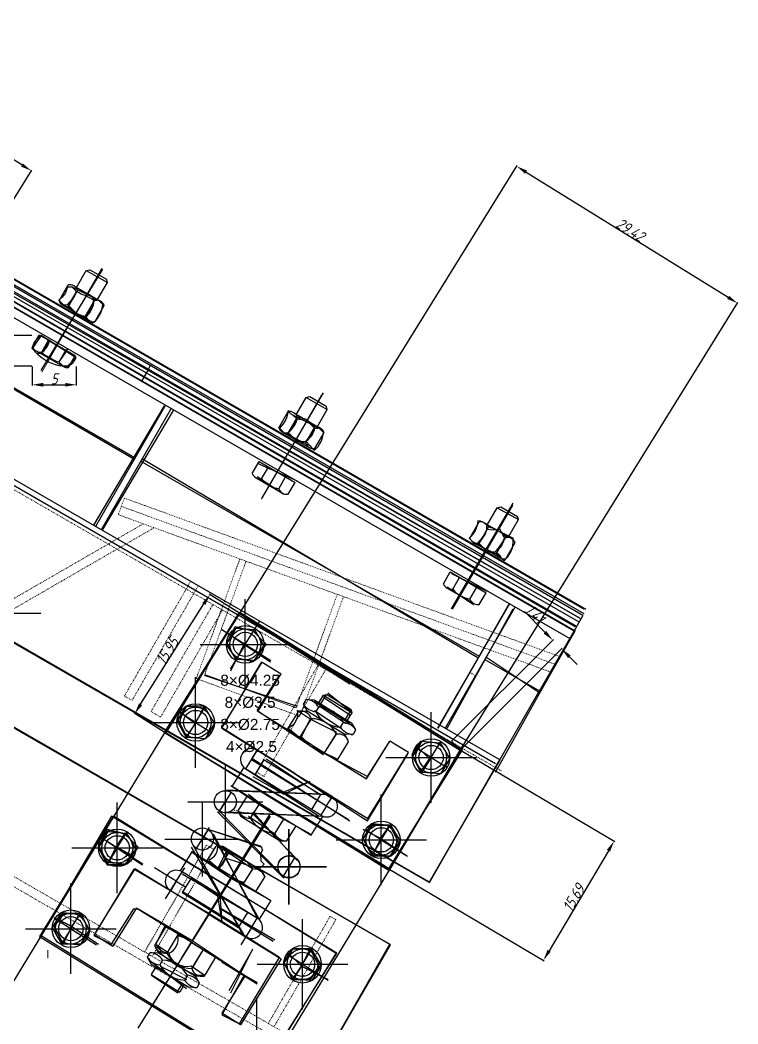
# Model space of a CAD drawing. Header units: millimetres. Extents: x 2787 to 6144, y -18 to 478.
# Drawn here: x 3247.6 to 3328.9, y 176.5 to 290.2 of the extents above; entities that cross this region are included whole.
import ezdxf

# ---------------------------------------------------------------- set-up
doc = ezdxf.new("R2010")
doc.units = ezdxf.units.MM
for name, pattern in [('ACAD_ISO02W100', [15, 12, -3]), ('CENTER', [50.8, 31.75, -6.35, 6.35, -6.35]), ('CENTER2', [28.575, 19.05, -3.175, 3.175, -3.175]), ('HIDDEN', [0.2, 0.1, -0.1])]:
    doc.linetypes.add(name, pattern=pattern)
for name, color, linetype, lineweight in [('01', 7, 'Continuous', 18), ('中心线', 1, 'CENTER', 13), ('图层1', 1, 'CENTER2', 25), ('图层2', 160, 'Continuous', 25), ('尺寸线', 22, 'Continuous', 13), ('虚线', 8, 'ACAD_ISO02W100', 13)]:
    doc.layers.add(name, color=color, linetype=linetype, lineweight=lineweight)
for name, color, linetype in [('ADIM', 3, 'Continuous'), ('ADIM_CENTER', 1, 'Continuous'), ('ADIM_CLEAN', 3, 'Continuous'), ('ADIM_CLEAN_L', 3, 'Continuous')]:
    doc.layers.add(name, color=color, linetype=linetype)
doc.styles.get("Standard").update_dxf_attribs({"font": 'gbeitc.shx', "bigfont": 'gbcbig.shx'})
doc.dimstyles.new('ADIM', dxfattribs={"dimscale": 0.5, "dimtxt": 2.5, "dimasz": 2.5, "dimexe": 0.18, "dimexo": 0.0625, "dimgap": 0.09, "dimtad": 1, "dimdec": 4, "dimzin": 0, "dimdsep": 46, "dimtxsty": 'Standard', "dimcen": 0.09, "dimadec": 0, "dimazin": 0, "dimtfac": 1, "dimtdec": 4, "dimtofl": 0, "dimtmove": 0, "dimatfit": 3, "dimfxl": 1, "dimtolj": 1, "dimtzin": 0, "dimarcsym": 0})

# ---------------------------------------------------------------- blocks, each defined once
blk = doc.blocks.new('*D11')
at = {"layer": 'ADIM', "color": 0, "lineweight": -2, "transparency": 16777216}
for p, q in [((3297.53, 207.48), (3315, 197.13)), ((3314.28, 196.1), (3307.56, 184.75)), ((3289.53, 193.98), (3307, 183.63))]:
    blk.add_line(p, q, dxfattribs=at)
at = {"layer": 'ADIM', "color": 0, "transparency": 16777216}
for points in [[(3314.1, 196.21), (3314.46, 195.99), (3314.92, 197.18)], [(3307.38, 184.86), (3307.74, 184.65), (3306.92, 183.68)]]:
    blk.add_solid(points, dxfattribs=at)
at = {"layer": 'Defpoints', "color": 0, "transparency": 16777216}
for p in [(3297.5, 207.5), (3289.5, 194), (3306.92, 183.68)]:
    blk.add_point(p, dxfattribs=at)
at = {"layer": 'ADIM', "color": 0, "transparency": 16777216, "insert": (3310.34, 190.77), "char_height": 1.25, "attachment_point": 5, "rotation": 59.3493}
blk.add_mtext('\\A1;15.69', dxfattribs=at)
blk = doc.blocks.new('*D12')
at = {"layer": 'ADIM', "color": 0, "lineweight": -2, "transparency": 16777216}
for p, q in [((3263.98, 209.47), (3232.55, 157.76)), ((3289.48, 193.97), (3258.05, 142.26)), ((3257.03, 142.99), (3233.67, 157.19))]:
    blk.add_line(p, q, dxfattribs=at)
at = {"layer": 'ADIM', "color": 0, "transparency": 16777216}
for points in [[(3233.77, 157.37), (3233.56, 157.01), (3232.6, 157.84)], [(3257.14, 143.17), (3256.92, 142.81), (3258.1, 142.34)]]:
    blk.add_solid(points, dxfattribs=at)
at = {"layer": 'Defpoints', "color": 0, "transparency": 16777216}
for p in [(3264, 209.5), (3289.5, 194), (3232.6, 157.84)]:
    blk.add_point(p, dxfattribs=at)
at = {"layer": 'ADIM', "color": 0, "transparency": 16777216, "insert": (3245.7, 150.66), "char_height": 1.25, "attachment_point": 5, "rotation": 328.707}
blk.add_mtext('\\A1;29.84', dxfattribs=at)
blk = doc.blocks.new('*D13')
at = {"layer": 'ADIM', "color": 0, "lineweight": -2, "transparency": 16777216}
for p, q in [((3272.47, 223.02), (3269.04, 225.18)), ((3261.28, 212.69), (3268.45, 224.07)), ((3263.97, 209.52), (3260.54, 211.68))]:
    blk.add_line(p, q, dxfattribs=at)
at = {"layer": 'ADIM', "color": 0, "transparency": 16777216}
for points in [[(3268.27, 224.18), (3268.63, 223.96), (3269.12, 225.13)], [(3261.1, 212.8), (3261.46, 212.58), (3260.62, 211.63)]]:
    blk.add_solid(points, dxfattribs=at)
at = {"layer": 'Defpoints', "color": 0, "transparency": 16777216}
for p in [(3269.12, 225.13), (3272.5, 223), (3264, 209.5)]:
    blk.add_point(p, dxfattribs=at)
at = {"layer": 'ADIM', "color": 0, "transparency": 16777216, "insert": (3264.3, 218.74), "char_height": 1.25, "attachment_point": 5, "rotation": 57.8043}
blk.add_mtext('\\A1;15.95', dxfattribs=at)
blk = doc.blocks.new('*D14')
at = {"layer": 'ADIM', "color": 0, "lineweight": -2, "transparency": 16777216}
for p, q in [((3272.52, 223.03), (3303.95, 273.73)), ((3304.96, 272.99), (3327.84, 258.81)), ((3297.52, 207.53), (3328.95, 258.23))]:
    blk.add_line(p, q, dxfattribs=at)
at = {"layer": 'ADIM', "color": 0, "transparency": 16777216}
for points in [[(3305.07, 273.17), (3304.85, 272.81), (3303.9, 273.65)], [(3327.95, 258.98), (3327.73, 258.63), (3328.9, 258.15)]]:
    blk.add_solid(points, dxfattribs=at)
at = {"layer": 'Defpoints', "color": 0, "transparency": 16777216}
for p in [(3328.9, 258.15), (3272.5, 223), (3297.5, 207.5)]:
    blk.add_point(p, dxfattribs=at)
at = {"layer": 'ADIM', "color": 0, "transparency": 16777216, "insert": (3316.76, 266.47), "char_height": 1.25, "attachment_point": 5, "rotation": 328.2011}
blk.add_mtext('\\A1;29.42', dxfattribs=at)
blk = doc.blocks.new('*D15')
at = {"layer": 'ADIM', "color": 0, "lineweight": -2, "transparency": 16777216}
for p, q in [((3307.09, 220.86), (3304.76, 223.19)), ((3296.52, 208.52), (3308.04, 220.04)), ((3297.52, 207.52), (3309.04, 219.04)), ((3309.86, 218.09), (3310.74, 217.21))]:
    blk.add_line(p, q, dxfattribs=at)
at = {"layer": 'ADIM', "color": 0, "transparency": 16777216}
for points in [[(3307.24, 221), (3306.94, 220.71), (3307.97, 219.97)], [(3310, 218.24), (3309.71, 217.94), (3308.97, 218.97)]]:
    blk.add_solid(points, dxfattribs=at)
at = {"layer": 'Defpoints', "color": 0, "transparency": 16777216}
for p in [(3307.97, 219.97), (3296.5, 208.5), (3297.5, 207.5)]:
    blk.add_point(p, dxfattribs=at)
at = {"layer": 'ADIM', "color": 0, "transparency": 16777216, "insert": (3305.96, 222.94), "char_height": 1.25, "attachment_point": 5, "rotation": 315}
blk.add_mtext('\\A1;1.41', dxfattribs=at)
blk = doc.blocks.new('*D18')
at = {"layer": 'ADIM', "color": 0, "lineweight": -2, "transparency": 16777216}
for p, q in [((3249.97, 223), (3116.64, 223)), ((3116.73, 172.25), (3116.73, 221.75)), ((3249.97, 171), (3116.64, 171))]:
    blk.add_line(p, q, dxfattribs=at)
at = {"layer": 'ADIM', "color": 0, "transparency": 16777216}
for points in [[(3116.52, 221.75), (3116.94, 221.75), (3116.73, 223)], [(3116.52, 172.25), (3116.94, 172.25), (3116.73, 171)]]:
    blk.add_solid(points, dxfattribs=at)
at = {"layer": 'Defpoints', "color": 0, "transparency": 16777216}
for p in [(3116.73, 223), (3250, 223), (3250, 171)]:
    blk.add_point(p, dxfattribs=at)
at = {"layer": 'ADIM', "color": 0, "transparency": 16777216, "insert": (3116.06, 197), "char_height": 1.25, "attachment_point": 5, "rotation": 90}
blk.add_mtext('\\A1;52', dxfattribs=at)
blk = doc.blocks.new('*D116')
at = {"layer": 'ADIM', "color": 0, "lineweight": -2, "transparency": 16777216}
for p, q in [((3192.52, 238.03), (3223.95, 288.73)), ((3247.84, 273.81), (3224.96, 287.99)), ((3217.52, 222.53), (3248.95, 273.23))]:
    blk.add_line(p, q, dxfattribs=at)
at = {"layer": 'ADIM', "color": 0, "transparency": 16777216}
for points in [[(3225.07, 288.17), (3224.85, 287.81), (3223.9, 288.65)], [(3247.95, 273.98), (3247.73, 273.63), (3248.9, 273.15)]]:
    blk.add_solid(points, dxfattribs=at)
at = {"layer": 'Defpoints', "color": 0, "transparency": 16777216}
for p in [(3223.9, 288.65), (3192.5, 238), (3217.5, 222.5)]:
    blk.add_point(p, dxfattribs=at)
at = {"layer": 'ADIM', "color": 0, "transparency": 16777216, "insert": (3236.76, 281.47), "char_height": 1.25, "attachment_point": 5, "rotation": 328.2011}
blk.add_mtext('\\A1;29.42', dxfattribs=at)
blk = doc.blocks.new('*D295')
at = {"layer": 'ADIM', "color": 0, "lineweight": -2, "transparency": 16777216}
for p, q in [((3249, 250.97), (3249, 248.81)), ((3254, 250.97), (3254, 248.81)), ((3250.25, 248.9), (3252.75, 248.9))]:
    blk.add_line(p, q, dxfattribs=at)
at = {"layer": 'ADIM', "color": 0, "transparency": 16777216}
for points in [[(3250.25, 249.11), (3250.25, 248.69), (3249, 248.9)], [(3252.75, 249.11), (3252.75, 248.69), (3254, 248.9)]]:
    blk.add_solid(points, dxfattribs=at)
at = {"layer": 'Defpoints', "color": 0, "transparency": 16777216}
for p in [(3249, 251), (3254, 251), (3254, 248.9)]:
    blk.add_point(p, dxfattribs=at)
at = {"layer": 'ADIM', "color": 0, "transparency": 16777216, "insert": (3251.5, 249.57), "char_height": 1.25, "attachment_point": 5}
blk.add_mtext('\\A1;5', dxfattribs=at)
blk = doc.blocks.new('*D296')
at = {"layer": 'ADIM', "color": 0, "lineweight": -2, "transparency": 16777216}
for p, q in [((3248.97, 254.5), (3238.29, 254.5)), ((3238.38, 252.25), (3238.38, 253.25)), ((3248.97, 251), (3238.29, 251))]:
    blk.add_line(p, q, dxfattribs=at)
at = {"layer": 'ADIM', "color": 0, "transparency": 16777216}
for points in [[(3238.18, 253.25), (3238.59, 253.25), (3238.38, 254.5)], [(3238.18, 252.25), (3238.59, 252.25), (3238.38, 251)]]:
    blk.add_solid(points, dxfattribs=at)
at = {"layer": 'Defpoints', "color": 0, "transparency": 16777216}
for p in [(3238.38, 254.5), (3249, 254.5), (3249, 251)]:
    blk.add_point(p, dxfattribs=at)
at = {"layer": 'ADIM', "color": 0, "transparency": 16777216, "insert": (3237.71, 252.75), "char_height": 1.25, "attachment_point": 5, "rotation": 90}
blk.add_mtext('\\A1;3.5', dxfattribs=at)

msp = doc.modelspace()

# ---------------------------------------------------------------- linework, layer by layer
at = {"color": 7, "linetype": 'Continuous'}
for p, q in [((3311.37935, 222.77051), (2940.37771, 437.16871)), ((3311.73816, 223.42938), (2941.40234, 437.44281)), ((2938.07939, 435.90163), (3310.39692, 221.03064)), ((2937.57954, 435.03552), (3309.89707, 220.16453)), ((3301.98786, 206.39642), (2916.78722, 428.70611)), ((3293.99028, 192.53862), (2941.90922, 395.73441)), ((3311.15737, 222.3774), (3216.17537, 277.21528)), ((3310.66574, 221.50672), (3215.67544, 276.3494)), ((3214.76382, 267.12983), (3260.66779, 240.63784)), ((3254.02761, 259.92769), (3255.13037, 261.83773)), ((3255.13037, 261.83773), (3255.54027, 261.94111)), ((3255.13037, 261.83773), (3257.52574, 260.48664)), ((3255.54027, 261.94111), (3257.41583, 260.85825)), ((3257.52574, 260.48664), (3257.41583, 260.85825)), ((3252.03783, 258.39921), (3253.09392, 260.22843)), ((3253.10033, 257.78578), (3254.15642, 259.61499)), ((3253.72837, 260.10046), (3256.74084, 258.36121)), ((3256.40918, 258.55269), (3257.52574, 260.48664)), ((3255.05029, 256.65997), (3256.10639, 258.48918)), ((3252.46587, 257.91374), (3255.47834, 256.1745)), ((3256.11279, 256.04653), (3257.16889, 257.87574)), ((3249.02693, 253.22313), (3249.79873, 254.55993)), ((3249.79873, 254.55993), (3253.87369, 252.20725)), ((3250.08943, 252.6097), (3250.86123, 253.94649)), ((3249.45498, 252.73767), (3252.46744, 250.99842)), ((3252.03939, 251.48389), (3252.81119, 252.82068)), ((3253.10189, 250.87045), (3253.87369, 252.20725)), ((3262.17568, 250.65699), (3261.36331, 249.24992)), ((3278.92835, 245.55704), (3280.03111, 247.46707)), ((3280.03111, 247.46707), (3280.44101, 247.57045)), ((3280.03111, 247.46707), (3282.42648, 246.11598)), ((3280.44101, 247.57045), (3282.31657, 246.4876)), ((3264.10922, 246.59857), (3256.17172, 232.85041)), ((3264.7588, 246.22368), (3256.8213, 232.47553)), ((3276.93857, 244.02856), (3277.99466, 245.85777)), ((3278.62911, 245.7298), (3281.64158, 243.99056)), ((3281.30992, 244.18204), (3282.42648, 246.11598)), ((3282.42648, 246.11598), (3282.31657, 246.4876)), ((3278.00107, 243.41512), (3279.05716, 245.24434)), ((3277.36661, 243.54309), (3280.37908, 241.80384)), ((3279.95103, 242.28931), (3281.00713, 244.11852)), ((3281.01353, 241.67588), (3282.06963, 243.50509)), ((3261.31737, 240.26295), (3299.64254, 218.14483)), ((3273.92767, 238.85248), (3274.69947, 240.18927)), ((3274.69947, 240.18927), (3278.77443, 237.83659)), ((3274.99017, 238.23904), (3275.76197, 239.57584)), ((3274.35572, 238.36701), (3277.36818, 236.62777)), ((3276.94013, 237.11323), (3277.71193, 238.45003)), ((3278.00263, 236.4998), (3278.77443, 237.83659)), ((3300.58117, 233.06082), (3301.68392, 234.97085)), ((3301.68392, 234.97085), (3302.09383, 235.07423)), ((3301.68392, 234.97085), (3304.0793, 233.61976)), ((3302.09383, 235.07423), (3303.96939, 233.99138)), ((3298.59138, 231.53234), (3299.64748, 233.36155)), ((3300.28193, 233.23358), (3303.29439, 231.49434)), ((3302.96274, 231.68582), (3304.0793, 233.61976)), ((3304.0793, 233.61976), (3303.96939, 233.99138)), ((3299.65388, 230.9189), (3300.70998, 232.74812)), ((3289.57889, 185.43401), (3210.45581, 231.11574)), ((3299.01943, 231.04687), (3302.03189, 229.30762)), ((3301.60385, 229.79309), (3302.65994, 231.6223)), ((3302.66635, 229.17965), (3303.72244, 231.00887)), ((3295.58049, 226.35626), (3296.35228, 227.69305)), ((3296.35228, 227.69305), (3300.42725, 225.34037)), ((3296.64299, 225.74282), (3297.41478, 227.07962)), ((3296.00853, 225.87079), (3299.021, 224.13154)), ((3298.59295, 224.61701), (3299.36475, 225.95381)), ((3299.65545, 224.00358), (3300.42725, 225.34037)), ((3303.08036, 224.09857), (3294.92488, 209.97286)), ((3303.72994, 223.72368), (3295.7909, 209.97286)), ((3310.39692, 221.03064), (3306.41067, 214.12347)), ((3310.38804, 221.04283), (3310.39993, 221.03597)), ((3309.88819, 220.17672), (3309.90013, 220.16983)), ((3300.29212, 217.76994), (3306.46061, 214.21)), ((3301.26569, 205.14508), (3306.41067, 214.12347)), ((3306.45173, 214.2222), (3306.46367, 214.2153)), ((3301.98786, 206.39642), (3293.99028, 192.53862))]:
    msp.add_line(p, q, dxfattribs=at)
at = {"color": 0}
msp.add_line((3262.17568, 250.65699), (3262.45544, 251.21704), dxfattribs=at)
at = {"color": 2, "linetype": 'Continuous'}
msp.add_line((3311.37935, 222.77051), (3310.39692, 221.03064), dxfattribs=at)
at = {"color": 5, "ltscale": 2}
msp.add_line((3311.37935, 222.77051), (3311.37935, 222.77051), dxfattribs=at)
for p, q in [((3270.4675, 210.00944), (3275.06237, 217.4559)), ((3275.06237, 217.4559), (3277.18993, 216.14308)), ((3274.62656, 211.98619), (3277.18993, 216.14308)), ((3279.87767, 212.96296), (3279.71356, 212.69701)), ((3279.79696, 213.01275), (3279.79696, 213.01275)), ((3279.87767, 212.96296), (3280.04177, 213.2289)), ((3280.04177, 213.2289), (3280.94613, 213.18495)), ((3280.94613, 213.18495), (3285.20124, 210.55931)), ((3281.47475, 212.85876), (3281.99689, 213.71162)), ((3281.68751, 212.72748), (3281.47475, 212.85876)), ((3281.68751, 212.72748), (3282.3599, 213.80037)), ((3281.99689, 213.71162), (3282.3599, 213.80037)), ((3281.99689, 213.71162), (3285.23124, 211.71585)), ((3285.15102, 212.07763), (3282.3599, 213.80037)), ((3274.54901, 211.86329), (3274.62656, 211.98619)), ((3280.71893, 208.05611), (3274.54901, 211.86329)), ((3277.9001, 209.7959), (3279.22421, 211.91645)), ((3279.22421, 211.91645), (3280.15843, 211.90842)), ((3279.71356, 212.69701), (3280.15843, 211.90842)), ((3282.29432, 210.60918), (3280.15843, 211.90842)), ((3281.12326, 211.82715), (3281.45517, 212.35676)), ((3284.48634, 211.00044), (3285.15102, 212.07763)), ((3284.6991, 210.86916), (3285.23125, 211.71581)), ((3285.23125, 211.71581), (3285.15102, 212.07763)), ((3279.30642, 208.92813), (3280.63402, 211.04649)), ((3279.30642, 208.92813), (3280.63402, 211.04649)), ((3282.29432, 210.60918), (3284.4302, 209.30995)), ((3283.92839, 210.09623), (3284.2566, 210.62812)), ((3284.48634, 211.00044), (3284.6991, 210.86916)), ((3285.67803, 209.78485), (3285.20124, 210.55931)), ((3278.7497, 204.86477), (3270.4675, 210.00944)), ((3280.70408, 208.06569), (3277.88506, 209.80518)), ((3280.71893, 208.05611), (3277.9001, 209.7959)), ((3282.13154, 207.18425), (3283.45177, 209.32382)), ((3284.85077, 208.44418), (3284.4302, 209.30995)), ((3285.34983, 209.25296), (3284.4302, 209.30995)), ((3285.51393, 209.51891), (3285.34983, 209.25296)), ((3285.51393, 209.51891), (3285.67803, 209.78485)), ((3279.29119, 208.9371), (3279.29138, 208.93741)), ((3280.70389, 208.06539), (3279.29119, 208.9371)), ((3280.71912, 208.05641), (3279.30642, 208.92813)), ((3282.13154, 207.18425), (3283.46275, 209.30035)), ((3283.53795, 206.31662), (3284.85077, 208.44418)), ((3285.28352, 209.26004), (3285.28888, 209.25674)), ((3286.874, 204.25852), (3289.52221, 208.53338)), ((3291.64977, 207.22056), (3289.52221, 208.53338)), ((3280.70408, 208.06569), (3286.874, 204.25852)), ((3280.71893, 208.05611), (3280.71912, 208.05641)), ((3280.71893, 208.05611), (3283.53795, 206.31662)), ((3280.71893, 208.05611), (3282.13154, 207.18425)), ((3287.03967, 199.74944), (3291.64977, 207.22056)), ((3274.24644, 204.7079), (3275.29011, 206.41399)), ((3275.29011, 206.41399), (3281.67576, 202.48036)), ((3271.66101, 203.36881), (3272.97383, 205.49637)), ((3281.68442, 200.11627), (3273.17884, 205.37509)), ((3278.7422, 204.86944), (3287.03967, 199.74944)), ((3278.7497, 204.86477), (3278.74972, 204.8648)), ((3278.7497, 204.86477), (3283.00482, 202.23913)), ((3277.43921, 202.74099), (3274.24644, 204.7079)), ((3277.43921, 202.74099), (3280.29709, 203.90762)), ((3282.69343, 202.42539), (3271.0505, 202.88868)), ((3276.12889, 200.61189), (3271.66101, 203.36881)), ((3277.32076, 202.54903), (3277.31801, 202.54918)), ((3273.36306, 202.31856), (3272.31067, 200.61783)), ((3276.12889, 200.61189), (3273.36306, 202.31856)), ((3274.74348, 201.46677), (3273.69852, 199.7723)), ((3276.12639, 200.61344), (3274.74348, 201.46677)), ((3276.78047, 201.67344), (3276.76284, 201.64486)), ((3276.78047, 201.67344), (3276.78047, 201.67344)), ((3281.67576, 202.48036), (3280.64193, 200.76829)), ((3277.43003, 193.20455), (3270.13875, 200.64775)), ((3281.90854, 199.96786), (3270.78882, 200.40261)), ((3272.67381, 199.9531), (3272.31067, 200.61783)), ((3274.00957, 200.27669), (3279.04406, 195.08331)), ((3276.12639, 200.61344), (3280.58742, 197.84545)), ((3276.12639, 200.61344), (3277.50719, 199.75668)), ((3274.88647, 198.58777), (3272.67381, 199.9531)), ((3277.50719, 199.75668), (3276.47863, 198.07854)), ((3280.58742, 197.84545), (3281.90854, 199.96786)), ((3281.68443, 200.11629), (3281.68442, 200.11627)), ((3281.90854, 199.96786), (3281.92751, 199.99835)), ((3281.90854, 199.96786), (3282.04599, 199.96249)), ((3274.88155, 196.60903), (3268.84075, 198.54421)), ((3274.72696, 188.32938), (3269.3514, 198.07312)), ((3274.88171, 198.59071), (3277.09437, 197.22538)), ((3275.08833, 198.92557), (3275.09232, 198.92314)), ((3277.86162, 197.23597), (3278.9146, 198.93634)), ((3281.03562, 199.04778), (3281.01799, 199.0192)), ((3277.09437, 197.22538), (3277.86162, 197.23597)), ((3277.86003, 197.23694), (3277.86162, 197.23597)), ((3267.09139, 195.96328), (3265.77857, 193.83572)), ((3271.55927, 193.20636), (3267.09139, 195.96328)), ((3272.88245, 186.5257), (3267.24673, 196.72428)), ((3267.53351, 196.21841), (3267.52892, 196.22644)), ((3267.52969, 196.21222), (3267.53351, 196.21841)), ((3268.79344, 194.91302), (3269.84156, 196.61639)), ((3270.59855, 196.58993), (3269.84156, 196.61639)), ((3270.17385, 194.06122), (3271.21971, 195.75514)), ((3272.81121, 195.2246), (3270.59855, 196.58993)), ((3274.8846, 196.60287), (3274.88155, 196.60903)), ((3271.55927, 193.20636), (3268.79344, 194.91302)), ((3272.52593, 194.74203), (3270.90839, 195.25092)), ((3272.50996, 194.74706), (3272.59982, 194.89268)), ((3272.50996, 194.74706), (3274.7215, 194.0513)), ((3272.59982, 194.89268), (3272.60378, 194.8902)), ((3272.80645, 195.22754), (3275.01911, 193.8622)), ((3278.76343, 195.36546), (3278.19093, 195.54886)), ((3278.7662, 195.36995), (3278.74285, 195.3321)), ((3260.62078, 194.05184), (3256.02591, 186.60538)), ((3268.93346, 188.95655), (3260.62078, 194.05184)), ((3274.49379, 188.46314), (3265.97891, 193.70688)), ((3271.55676, 193.20789), (3270.17385, 194.06122)), ((3272.94179, 192.35799), (3273.9804, 194.02991)), ((3275.01911, 193.8622), (3275.35373, 193.17168)), ((3267.05404, 193.05189), (3265.99722, 191.35392)), ((3270.24394, 191.08033), (3267.05404, 193.05189)), ((3271.55676, 193.20789), (3276.03145, 190.46205)), ((3271.55676, 193.20789), (3272.94179, 192.35799)), ((3275.35373, 193.17168), (3274.3062, 191.46796)), ((3275.35215, 193.17267), (3275.35373, 193.17168)), ((3277.42726, 193.20006), (3277.80806, 193.08026)), ((3265.99722, 191.35392), (3272.37691, 187.41063)), ((3270.36239, 191.2723), (3270.24394, 191.08033)), ((3270.24394, 191.08033), (3270.36239, 191.2723)), ((3270.36239, 191.2723), (3270.36103, 191.27469)), ((3270.90269, 192.14789), (3270.92032, 192.17647)), ((3270.90269, 192.14789), (3270.90269, 192.14789)), ((3270.24394, 191.08033), (3270.48293, 188.00277)), ((3276.03145, 190.46205), (3274.72696, 188.32938)), ((3260.71924, 189.44796), (3258.15347, 185.29256)), ((3260.79431, 189.5724), (3260.71924, 189.44796)), ((3266.96422, 185.76522), (3260.79431, 189.5724)), ((3268.92592, 188.96117), (3277.2234, 183.84117)), ((3268.93346, 188.95655), (3268.93344, 188.95653)), ((3268.93346, 188.95655), (3273.18857, 186.33091)), ((3272.37691, 187.41063), (3273.44349, 189.10249)), ((3274.49379, 188.46313), (3274.49379, 188.46314)), ((3274.72696, 188.32938), (3274.70822, 188.29875)), ((3274.72696, 188.32938), (3274.7934, 188.20894)), ((3256.02591, 186.60538), (3258.15347, 185.29256)), ((3264.14503, 187.5044), (3262.84353, 185.3699)), ((3266.949, 185.7742), (3264.12998, 187.51368)), ((3266.96422, 185.76522), (3264.14503, 187.5044)), ((3265.55134, 186.63663), (3264.25336, 184.49998)), ((3265.55134, 186.63663), (3264.25336, 184.49998)), ((3265.53649, 186.64621), (3265.5363, 186.64591)), ((3266.94918, 185.7745), (3265.53649, 186.64621)), ((3266.96404, 185.76492), (3265.55134, 186.63663)), ((3266.949, 185.7742), (3273.11892, 181.96702)), ((3266.96422, 185.76522), (3266.96404, 185.76492)), ((3266.96422, 185.76522), (3269.78324, 184.02573)), ((3266.96422, 185.76522), (3268.37702, 184.89365)), ((3262.20123, 184.31651), (3262.03713, 184.05056)), ((3262.12053, 184.3663), (3262.12053, 184.3663)), ((3262.20123, 184.31651), (3262.36533, 184.58245)), ((3262.36533, 184.58245), (3263.26969, 184.5385)), ((3262.84353, 185.3699), (3263.26969, 184.5385)), ((3265.38884, 183.21215), (3263.26969, 184.5385)), ((3268.37702, 184.89365), (3267.05678, 182.75409)), ((3268.37702, 184.89365), (3267.08269, 182.7548)), ((3273.93347, 184.83586), (3271.28188, 180.24133)), ((3262.03713, 184.05056), (3262.482, 183.26197)), ((3262.482, 183.26197), (3266.73712, 180.63632)), ((3263.77503, 183.71259), (3263.45053, 183.17842)), ((3265.38884, 183.21215), (3267.50799, 181.88579)), ((3269.78324, 184.02573), (3268.47042, 181.89817)), ((3270.48921, 183.47218), (3274.47589, 181.17139)), ((3277.2234, 183.84117), (3272.6133, 176.37005)), ((3263.01062, 182.93578), (3262.48252, 182.0866)), ((3262.48252, 182.0866), (3265.71686, 180.09083)), ((3263.22338, 182.80449), (3263.01062, 182.93578)), ((3266.02221, 181.07746), (3265.35753, 180.00027)), ((3266.23497, 180.94618), (3265.7169, 180.09084)), ((3266.02221, 181.07746), (3266.23497, 180.94618)), ((3266.58016, 181.98167), (3266.25196, 181.44978)), ((3268.47042, 181.89817), (3267.50799, 181.88579)), ((3267.97136, 181.08939), (3267.50799, 181.88579)), ((3267.80726, 180.82345), (3267.97136, 181.08939)), ((3267.9353, 181.14548), (3267.94065, 181.14218)), ((3273.11892, 181.96702), (3270.48575, 177.68287)), ((3265.7169, 180.09084), (3265.35753, 180.00027)), ((3267.64315, 180.5575), (3266.73712, 180.63632)), ((3267.80726, 180.82345), (3267.64315, 180.5575)), ((3272.6133, 176.37005), (3270.48575, 177.68287))]:
    msp.add_line(p, q)
at = {"color": 7, "linetype": 'Continuous', "lineweight": -3}
msp.add_line((3250.77063, 118.21613), (3289.57889, 185.43401), dxfattribs=at)
for points in [[(3296.49085, 208.27249), (3297.67941, 207.53908), (3289.27736, 193.92271), (3264.0658, 209.47963), (3272.46785, 223.096), (3285.21935, 215.22762)], [(3274.8846, 196.60287), (3275.09508, 196.17774), (3274.86318, 195.7472), (3274.91146, 194.94975), (3275.27775, 194.57188), (3274.71823, 194.04825)]]:
    msp.add_lwpolyline(points)
for points in [[(3264.13277, 209.47776), (3289.34434, 193.92084), (3297.74639, 207.53721), (3272.53482, 223.09413)], [(3249.82123, 186.39487), (3275.0328, 170.83795), (3283.43485, 184.45432), (3258.22328, 200.01124)]]:
    msp.add_lwpolyline(points, close=True)
for centre, radius in [((3273.13785, 219.47907), 2.125), ((3273.13785, 219.47907), 1.375), ((3267.51682, 210.6336), 2.125), ((3267.51682, 210.6336), 1.375), ((3294.19375, 206.66548), 2.125), ((3294.19375, 206.66548), 1.375), ((3270.88491, 201.6497), 1.25), ((3288.55358, 197.33463), 2.125), ((3258.63366, 196.42929), 2.125), ((3268.27985, 197.42794), 1.25), ((3288.55358, 197.33463), 1.375), ((3258.63366, 196.42929), 1.375), ((3278.08644, 194.26832), 1.25), ((3278.10702, 194.30168), 1.25), ((3253.37725, 187.2591), 2.125), ((3253.37725, 187.2591), 1.375), ((3279.62528, 183.23168), 2.125), ((3279.62528, 183.23168), 1.375)]:
    msp.add_circle(centre, radius)
at = {"color": 7, "linetype": 'Continuous'}
for centre, radius, start, end in [((3253.24844, 259.35774), 0.88429, 57.1298859, 100.0632782), ((3253.32513, 259.31347), 0.88429, 19.9367218, 62.8701141), ((3253.59504, 256.33429), 3.32839, 60.4883334, 80.28977), ((3252.86912, 258.70074), 0.88429, 199.9367218, 242.8701141), ((3253.5459, 256.36265), 3.32839, 39.71023, 59.5116666), ((3256.2609, 257.6185), 0.88429, 57.1298859, 100.0632782), ((3256.3376, 257.57422), 0.88429, 19.9367218, 62.8701141), ((3252.94581, 258.65646), 0.88429, 237.1298859, 280.0632782), ((3255.66081, 259.9123), 3.32839, 219.71023, 239.5116666), ((3255.61167, 259.94067), 3.32839, 240.4883334, 260.28977), ((3255.88158, 256.96149), 0.88429, 199.9367218, 242.8701141), ((3255.95827, 256.91721), 0.88429, 237.1298859, 280.0632782), ((3249.85822, 253.52466), 0.88429, 199.9367218, 242.8701141), ((3249.93491, 253.48038), 0.88429, 237.1298859, 280.0632782), ((3252.64991, 254.73622), 3.32839, 219.71023, 239.5116666), ((3252.60078, 254.76459), 3.32839, 240.4883334, 260.28977), ((3252.87068, 251.78541), 0.88429, 199.9367218, 242.8701141), ((3252.94738, 251.74114), 0.88429, 237.1298859, 280.0632782), ((3278.14918, 244.98709), 0.88429, 57.1298859, 100.0632782), ((3278.22587, 244.94281), 0.88429, 19.9367218, 62.8701141), ((3278.49578, 241.96363), 3.32839, 60.4883334, 80.28977), ((3278.44664, 241.992), 3.32839, 39.71023, 59.5116666), ((3277.76986, 244.33008), 0.88429, 199.9367218, 242.8701141), ((3277.84655, 244.28581), 0.88429, 237.1298859, 280.0632782), ((3281.16164, 243.24784), 0.88429, 57.1298859, 100.0632782), ((3281.23833, 243.20356), 0.88429, 19.9367218, 62.8701141), ((3280.56155, 245.54165), 3.32839, 219.71023, 239.5116666), ((3280.51241, 245.57002), 3.32839, 240.4883334, 260.28977), ((3280.78232, 242.59084), 0.88429, 199.9367218, 242.8701141), ((3280.85901, 242.54656), 0.88429, 237.1298859, 280.0632782), ((3274.75896, 239.15401), 0.88429, 199.9367218, 242.8701141), ((3274.83565, 239.10973), 0.88429, 237.1298859, 280.0632782), ((3277.55065, 240.36557), 3.32839, 219.71023, 239.5116666), ((3277.50152, 240.39394), 3.32839, 240.4883334, 260.28977), ((3277.77142, 237.41476), 0.88429, 199.9367218, 242.8701141), ((3277.84812, 237.37048), 0.88429, 237.1298859, 280.0632782), ((3299.802, 232.49087), 0.88429, 57.1298859, 100.0632782), ((3299.87869, 232.44659), 0.88429, 19.9367218, 62.8701141), ((3300.1486, 229.46741), 3.32839, 60.4883334, 80.28977), ((3300.09946, 229.49578), 3.32839, 39.71023, 59.5116666), ((3299.42267, 231.83386), 0.88429, 199.9367218, 242.8701141), ((3299.49937, 231.78958), 0.88429, 237.1298859, 280.0632782), ((3302.81446, 230.75162), 0.88429, 57.1298859, 100.0632782), ((3302.89115, 230.70734), 0.88429, 19.9367218, 62.8701141), ((3302.21436, 233.04543), 3.32839, 219.71023, 239.5116666), ((3302.16523, 233.07379), 3.32839, 240.4883334, 260.28977), ((3302.43514, 230.09462), 0.88429, 199.9367218, 242.8701141), ((3302.51183, 230.05034), 0.88429, 237.1298859, 280.0632782), ((3296.41178, 226.65778), 0.88429, 199.9367218, 242.8701141), ((3296.48847, 226.61351), 0.88429, 237.1298859, 280.0632782), ((3299.20347, 227.86935), 3.32839, 219.71023, 239.5116666), ((3299.15433, 227.89772), 3.32839, 240.4883334, 260.28977), ((3299.42424, 224.91854), 0.88429, 199.9367218, 242.8701141), ((3299.50093, 224.87426), 0.88429, 237.1298859, 280.0632782)]:
    msp.add_arc(centre, radius, start, end, dxfattribs=at)
for centre, radius, start, end in [((3279.91434, 211.44104), 1.79239, 30.7229581, 85.9233105), ((3279.4171, 210.65172), 1.27935, 17.9730975, 98.6715525), ((3281.45011, 213.93405), 2.1321, 215.4643928, 261.1818758), ((3284.11264, 213.53328), 3.44198, 209.7146966, 266.931572), ((3281.33744, 209.03165), 3.32719, 28.6740582, 87.9722104), ((3280.72869, 208.03554), 3.01244, 24.8258158, 91.8010019), ((3284.0123, 208.5967), 2.04606, 35.4999467, 83.1427098), ((3283.70652, 208.14235), 1.18338, 14.7772944, 101.8879829), ((3285.51984, 211.15917), 1.91378, 213.7392975, 264.903359), ((3273.83876, 206.43671), 1.25, 58.3231343, 238.134317), ((3273.83876, 206.43671), 1.25, 327.9174316, 329.1718371), ((3282.34841, 201.17536), 1.25, 237.9144148, 58.3231343), ((3273.70105, 201.33822), 1.56592, 207.3897692, 269.90746), ((3276.73774, 201.63235), 3.56324, 211.4672846, 265.8299447), ((3277.74601, 198.6043), 1.3721, 202.5306151, 274.8636076), ((3269.82124, 195.0506), 1.56592, 26.7388086, 89.2564994), ((3270.92025, 192.20451), 3.56324, 30.8163239, 85.178984), ((3265.32601, 192.64094), 1.25, 58.5119516, 238.3231343), ((3274.07888, 192.66135), 1.3721, 21.782661, 94.1156535), ((3265.32601, 192.64094), 1.25, 327.4744315, 328.728837), ((3273.84498, 187.39469), 1.25, 238.3231343, 58.7318538), ((3262.03849, 182.47555), 2.1321, 35.4643928, 81.1818758), ((3264.06044, 185.7647), 1.27935, 197.9747161, 278.6731711), ((3266.98699, 185.76572), 3.01244, 204.8452667, 271.8204528), ((3263.57796, 184.96627), 1.79239, 210.7229581, 265.9233105), ((3266.36969, 184.77489), 3.32719, 208.6740582, 267.9722104), ((3263.59079, 180.27555), 3.44198, 29.7146966, 86.931572), ((3268.22703, 183.05625), 1.18338, 194.7582857, 281.8689742), ((3267.95807, 182.57918), 2.04606, 213.5035588, 261.1463219), ((3266.34385, 180.08254), 1.91378, 31.7429096, 82.9069711)]:
    msp.add_arc(centre, radius, start, end)
at = {"layer": '01'}
msp.add_line((3250.77063, 184.82838), (3250.77063, 183.9194), dxfattribs=at)
at = {"layer": 'ADIM_CENTER', "linetype": 'CENTER'}
for p, q in [((3273.13785, 214.35407), (3273.13785, 224.60407)), ((3273.13785, 214.72907), (3273.13785, 224.22907)), ((3273.13785, 215.10407), (3273.13785, 223.85407)), ((3268.01285, 219.47907), (3278.26285, 219.47907)), ((3268.38785, 219.47907), (3277.88785, 219.47907)), ((3268.76285, 219.47907), (3277.51285, 219.47907)), ((3267.51682, 205.5086), (3267.51682, 215.7586)), ((3267.51682, 205.8836), (3267.51682, 215.3836)), ((3267.51682, 206.2586), (3267.51682, 215.0086)), ((3294.19375, 201.54048), (3294.19375, 211.79048)), ((3262.39182, 210.6336), (3272.64182, 210.6336)), ((3262.76682, 210.6336), (3272.26682, 210.6336)), ((3263.14182, 210.6336), (3271.89182, 210.6336)), ((3294.19375, 201.91548), (3294.19375, 211.41548)), ((3294.19375, 202.29048), (3294.19375, 211.04048)), ((3270.88491, 197.3997), (3270.88491, 205.8997)), ((3289.06875, 206.66548), (3299.31875, 206.66548)), ((3289.44375, 206.66548), (3298.94375, 206.66548)), ((3289.81875, 206.66548), (3298.56875, 206.66548)), ((3258.63366, 191.30429), (3258.63366, 201.55429)), ((3266.63491, 201.6497), (3275.13491, 201.6497)), ((3268.27985, 193.17794), (3268.27985, 201.67794)), ((3288.55358, 192.20963), (3288.55358, 202.45963)), ((3288.55358, 192.58463), (3288.55358, 202.08463)), ((3288.55358, 192.95963), (3288.55358, 201.70963)), ((3258.63366, 191.67929), (3258.63366, 201.17929)), ((3258.63366, 192.05429), (3258.63366, 200.80429)), ((3278.08644, 190.01832), (3278.08644, 198.51832)), ((3278.10702, 190.05168), (3278.10702, 198.55168)), ((3264.02985, 197.42794), (3272.52985, 197.42794)), ((3283.42858, 197.33463), (3293.67858, 197.33463)), ((3283.80358, 197.33463), (3293.30358, 197.33463)), ((3284.17858, 197.33463), (3292.92858, 197.33463)), ((3253.50866, 196.42929), (3263.75866, 196.42929)), ((3253.88366, 196.42929), (3263.38366, 196.42929)), ((3254.25866, 196.42929), (3263.00866, 196.42929)), ((3273.83644, 194.26832), (3282.33644, 194.26832)), ((3273.85702, 194.30168), (3282.35702, 194.30168)), ((3253.37725, 182.1341), (3253.37725, 192.3841)), ((3253.37725, 182.5091), (3253.37725, 192.0091)), ((3253.37725, 182.8841), (3253.37725, 191.6341)), ((3279.62528, 178.10668), (3279.62528, 188.35668)), ((3279.62528, 178.48168), (3279.62528, 187.98168)), ((3248.25225, 187.2591), (3258.50225, 187.2591)), ((3248.62725, 187.2591), (3258.12725, 187.2591)), ((3249.00225, 187.2591), (3257.75225, 187.2591)), ((3279.62528, 178.85668), (3279.62528, 187.60668)), ((3274.50028, 183.23168), (3284.75028, 183.23168)), ((3274.87528, 183.23168), (3284.37528, 183.23168)), ((3275.25028, 183.23168), (3284.00028, 183.23168)), ((3274.46704, 169.19711), (3274.46704, 179.44711)), ((3274.46704, 169.57211), (3274.46704, 179.07211)), ((3274.46704, 169.94711), (3274.46704, 178.69711))]:
    msp.add_line(p, q, dxfattribs=at)
at = {"layer": 'ADIM_CLEAN'}
for points in [[(3254, 259.5), (3253.5, 260, -0.189554842), (3253, 260, -0.189554842), (3252, 258.5), (3252.5, 258, 0.189554842), (3253, 258, 0.189554842)], [(3256, 258.5), (3255, 259, -0.086615702), (3254, 259.5, -0.086615702), (3253, 258), (3254, 257, 0.086615702), (3255, 256.5, 0.086615702)], [(3255, 256.5), (3255.5, 256, 0.189554842), (3256, 256, 0.189554842), (3257, 258), (3256.5, 258.5, -0.189554842), (3256, 258.5, -0.189554842)], [(3253, 253), (3252, 251.5), (3252.5, 251, 0.189554842), (3253, 251, 0.189554842), (3254, 252), (3250, 254.5), (3249, 253), (3249.5, 252.5, 0.189554842), (3250, 252.5, 0.189554842), (3251, 254), (3250, 252.5), (3251, 252, 0.086615702), (3252, 251.5, 0.086615702)], [(3253, 251), (3252.5, 251, -0.189554842), (3249.5, 252.5), (3249, 253, -0.189554842), (3250, 254.5), (3254, 252)], [(3279, 245), (3278.5, 245.5, -0.189554842), (3278, 246, -0.189554842), (3277, 244), (3277.5, 243.5, 0.189554842), (3278, 243.5, 0.189554842)], [(3281, 244), (3280, 245, -0.086615702), (3279, 245, -0.086615702), (3278, 243.5), (3279, 242.5, 0.086615702), (3280, 242.5, 0.086615702)], [(3282, 243.5), (3281.5, 244, -0.189554842), (3281, 244, -0.189554842), (3280, 242.5), (3280.5, 242, 0.189554842), (3281, 241.5, 0.189554842)], [(3300.5, 232.5), (3300.5, 233, 0.189554842), (3299.5, 233.5, -0.189554842), (3298.5, 231.5), (3299, 231, 0.189554842), (3299.5, 231, 0.189554842)], [(3302.5, 231.5), (3302, 232.5, -0.086615702), (3300.5, 232.5, -0.086615702), (3299.5, 231), (3300.5, 230, 0.086615702), (3301.5, 230, 0.086615702)], [(3303.5, 231), (3303.5, 231.5, 0.189554842), (3302.5, 231.5, -0.189554842), (3301.5, 230), (3302, 229.5, 0.189554842), (3302.5, 229, 0.189554842)], [(3278, 210), (3280.5, 208), (3279.5, 209), (3280.5, 211), (3279, 212, -0.367425389)], [(3274, 194), (3271, 196, -0.241753006), (3270, 194), (3271, 196), (3270, 196.5, -0.279758651), (3269, 195), (3271.5, 193), (3273, 192.5)], [(3265.5, 186.5), (3267, 186), (3264, 187.5), (3263, 185.5), (3264.5, 184.5, 0.367425389)], [(3268.5, 182), (3267, 183, -0.399519497), (3264.5, 184.5, -0.300847765), (3263, 185.5, -0.367425389), (3263.5, 184.5), (3265.5, 183), (3267.5, 182)]]:
    msp.add_lwpolyline(points, format="xyb", close=True, dxfattribs=at)
for points in [[(3297.5, 207.5), (3289.5, 194), (3264, 209.5), (3272.5, 223), (3297.5, 207.5), (3296.5, 208.5)], [(3297.5, 207.5), (3272.5, 223), (3285, 215), (3272.5, 223), (3264, 209.5), (3289.5, 194)], [(3275.5, 219.5), (3274, 217.5), (3272, 218), (3271, 219.5), (3272, 221.5), (3274, 221)], [(3266.5, 212.5), (3266, 211.5), (3265.5, 212), (3267.5, 210.5), (3268.5, 212.5)], [(3266.5, 212.5), (3265.5, 211), (3266.5, 209), (3267.5, 210.5), (3265.5, 212), (3266, 211.5)], [(3294, 206.5), (3292.5, 208), (3292.5, 207.5), (3293, 208.5), (3292, 207), (3293, 205)], [(3275, 171), (3283.5, 184.5), (3258, 200), (3250, 186.5)], [(3261, 196.5), (3259.5, 194.5), (3257.5, 194.5), (3256.5, 196.5), (3257.5, 198.5), (3259.5, 198)], [(3257.5, 198.5), (3256.5, 196.5), (3257.5, 194.5), (3258.5, 196.5), (3259.5, 198)], [(3259.5, 198), (3258.5, 196.5), (3260.5, 195.5), (3260, 195.5), (3261, 196.5)], [(3287.5, 195.5), (3286.5, 197.5), (3287.5, 199), (3289.5, 199), (3290.5, 197), (3289.5, 195.5)], [(3288.5, 197.5), (3286.5, 198.5), (3288.5, 197.5), (3289.5, 199), (3287.5, 199), (3286.5, 197.5), (3287.5, 195.5)], [(3259.5, 194.5), (3261, 196.5), (3260, 195.5), (3260.5, 195.5), (3258.5, 196.5), (3257.5, 194.5)], [(3269, 189), (3260.5, 194), (3256, 186.5), (3258, 185.5), (3260.5, 189.5), (3261, 189.5), (3267, 186), (3273, 182), (3270.5, 177.5), (3272.5, 176.5), (3277, 184)], [(3254.5, 189), (3255.5, 187), (3254.5, 185.5), (3252.5, 185.5), (3251.5, 187.5), (3252.5, 189)], [(3252.5, 189), (3252, 188), (3251.5, 188.5), (3253.5, 187.5), (3254.5, 189)], [(3252.5, 185.5), (3253.5, 187.5), (3251.5, 188.5), (3252, 188), (3252.5, 189), (3251.5, 187.5)], [(3280.5, 185), (3281.5, 183), (3281, 182), (3281.5, 183), (3280.5, 181.5), (3278.5, 181.5), (3277.5, 183.5), (3278.5, 185)], [(3278.5, 181.5), (3279.5, 183), (3278, 184.5), (3278, 184), (3278.5, 185), (3277.5, 183.5)], [(3278.5, 185), (3278, 184), (3278, 184.5), (3279.5, 183), (3280.5, 185)], [(3280.5, 181.5), (3281.5, 183), (3280.5, 185), (3279.5, 183), (3282.5, 181.5), (3279.5, 183), (3278.5, 181.5)]]:
    msp.add_lwpolyline(points, close=True, dxfattribs=at)
for centre, radius in [((3273.13785, 219.47907), 2.125), ((3273.13785, 219.47907), 1.75), ((3273.13785, 219.47907), 1.375), ((3267.51682, 210.6336), 2.125), ((3267.51682, 210.6336), 1.75), ((3267.51682, 210.6336), 1.375), ((3294.19375, 206.66548), 2.125), ((3294.19375, 206.66548), 1.75), ((3294.19375, 206.66548), 1.375), ((3270.88491, 201.6497), 1.25), ((3288.55358, 197.33463), 2.125), ((3288.55358, 197.33463), 1.75), ((3258.63366, 196.42929), 2.125), ((3258.63366, 196.42929), 1.75), ((3268.27985, 197.42794), 1.25), ((3288.55358, 197.33463), 1.375), ((3258.63366, 196.42929), 1.375), ((3278.08644, 194.26832), 1.25), ((3278.10702, 194.30168), 1.25), ((3253.37725, 187.2591), 2.125), ((3253.37725, 187.2591), 1.75), ((3253.37725, 187.2591), 1.375), ((3279.62528, 183.23168), 2.125), ((3279.62528, 183.23168), 1.75), ((3279.62528, 183.23168), 1.375)]:
    msp.add_circle(centre, radius, dxfattribs=at)
at = {"layer": 'ADIM_CLEAN_L'}
for p, q in [((2940.5, 437), (3311.5, 223)), ((2941.5, 437.5), (3311.5, 223.5)), ((2938, 436), (3310.5, 221)), ((2938.5, 436.5), (3311, 222)), ((2917, 428), (3301.5, 206)), ((2942, 395.5), (3294, 192.5)), ((3215.5, 276.5), (3310.5, 221.5)), ((3216, 277), (3311, 222.5)), ((3215, 267), (3260.5, 240.5)), ((3250, 250.5), (3257, 262)), ((3253.5, 260), (3256.5, 258.5)), ((3252.5, 258), (3255.5, 256)), ((3275, 236), (3282, 248)), ((3256, 233), (3264, 246.5)), ((3257, 232.5), (3265, 246)), ((3278.5, 245.5), (3281.5, 244)), ((3277.5, 243.5), (3280.5, 242)), ((3261.5, 240.5), (3299.5, 218)), ((3274.5, 240), (3279, 238)), ((3274.5, 238.5), (3277.5, 236.5)), ((3296.5, 223.5), (3303.5, 235.5)), ((3300.5, 233), (3303.5, 231.5)), ((3210.5, 231), (3289.5, 185.5)), ((3299, 231), (3302, 229.5)), ((3296.5, 227.5), (3300.5, 225.5)), ((3296, 226), (3299, 224)), ((3295, 210), (3303, 224)), ((3296, 210), (3303.5, 223.5)), ((3306.5, 214), (3310.5, 221)), ((3271.5, 220.5), (3276, 217.5)), ((3271.5, 216.5), (3273, 219.5)), ((3270.5, 210), (3275, 217.5)), ((3300.5, 218), (3306.5, 214)), ((3268.5, 216), (3279, 212.5)), ((3274.5, 212), (3277, 216)), ((3282.5, 214), (3285, 212)), ((3301.5, 205), (3306.5, 214)), ((3281, 213), (3285, 210.5)), ((3282, 213.5), (3285, 211.5)), ((3274.5, 212), (3282, 207)), ((3281, 212), (3284, 210)), ((3284.5, 210.5), (3281.5, 212.5)), ((3283.5, 209.5), (3280.5, 211)), ((3270.5, 210), (3278.5, 205)), ((3287, 204.5), (3289.5, 208.5)), ((3280.5, 208), (3283.5, 206.5)), ((3280.5, 208), (3287, 204.5)), ((3274, 206.5), (3285, 199.5)), ((3275.5, 206.5), (3281.5, 202.5)), ((3287, 199.5), (3291.5, 207)), ((3294, 192.5), (3302, 206.5)), ((3273, 205.5), (3281.5, 200)), ((3278.5, 205), (3283, 202)), ((3278.5, 205), (3287, 199.5)), ((3274, 204.5), (3277.5, 202.5)), ((3277.5, 202.5), (3280.5, 204)), ((3271, 203), (3282.5, 202.5)), ((3271.5, 203.5), (3276, 200.5)), ((3273.5, 202.5), (3276, 200.5)), ((3270, 200.5), (3277.5, 193)), ((3271, 200.5), (3282, 200)), ((3274, 200.5), (3279, 195)), ((3276, 200.5), (3280.5, 198)), ((3261, 176), (3276, 200)), ((3273.5, 200), (3276.5, 198)), ((3269, 198.5), (3275, 196.5)), ((3269.5, 198), (3274.5, 188.5)), ((3257, 197.5), (3261.5, 194.5)), ((3288.5, 197.5), (3291.5, 195.5)), ((3267, 196.5), (3273, 186.5)), ((3267, 196), (3271.5, 193)), ((3266, 193.5), (3274.5, 188.5)), ((3267, 193), (3270, 191)), ((3271.5, 193), (3276, 190.5)), ((3266, 191.5), (3272.5, 187.5)), ((3270, 191), (3270.5, 188)), ((3270.5, 189.5), (3276.5, 186)), ((3253.5, 187.5), (3256.5, 185.5)), ((3251, 118), (3289.5, 185.5)), ((3271.5, 180), (3274, 185)), ((3262.5, 183.5), (3266.5, 180.5)), ((3270.5, 183.5), (3274.5, 181)), ((3263.5, 183), (3266.5, 181.5)), ((3262.5, 182), (3265.5, 180))]:
    msp.add_line(p, q, dxfattribs=at)
at = {"layer": '中心线'}
for p, q in [((3250.07543, 250.33095), (3256.88642, 262.12793)), ((3274.97366, 235.95595), (3281.78465, 247.75293)), ((3296.6243, 223.45595), (3303.43528, 235.25293))]:
    msp.add_line(p, q, dxfattribs=at)
at = {"layer": '图层1'}
for p, q in [((3273.13785, 219.47907), (3274.74, 222.08082)), ((3271.33339, 220.60136), (3270.48819, 221.12704)), ((3273.13785, 219.47907), (3274.2521, 221.28851)), ((3273.13785, 219.47907), (3271.33339, 220.60136)), ((3273.13785, 219.47907), (3272.02361, 217.66963)), ((3273.13785, 219.47907), (3274.94232, 218.35678)), ((3273.13785, 219.47907), (3276.039, 217.6747)), ((3272.02361, 217.66963), (3271.42023, 216.68979)), ((3285.15044, 215.30961), (3285.13287, 215.28099)), ((3285.21935, 215.22762), (3285.21944, 215.26703)), ((3267.51682, 210.6336), (3265.71236, 211.75589)), ((3267.51682, 210.6336), (3268.63107, 212.44305)), ((3283.04961, 211.88699), (3283.04849, 211.88516)), ((3267.51682, 210.6336), (3266.40257, 208.82416)), ((3267.51682, 210.6336), (3269.32128, 209.51131)), ((3282.27407, 210.62349), (3282.27312, 210.62195)), ((3285.20529, 209.26192), (3285.20531, 209.27142)), ((3294.19375, 206.66548), (3295.30799, 208.47492)), ((3274.49143, 207.50989), (3273.17545, 205.37721)), ((3273.83876, 206.43671), (3274.49683, 207.50654)), ((3280.70408, 208.06569), (3280.70389, 208.06539)), ((3294.19375, 206.66548), (3292.38928, 207.78777)), ((3273.83876, 206.43671), (3284.82688, 199.65643)), ((3294.19375, 206.66548), (3293.0795, 204.85604)), ((3294.19375, 206.66548), (3295.99821, 205.54319)), ((3272.51437, 204.30586), (3272.49673, 204.27728)), ((3271.5344, 202.71772), (3270.0787, 200.3586)), ((3270.21137, 200.57362), (3270.82557, 201.56898)), ((3276.78047, 201.67344), (3276.7629, 201.64482)), ((3282.34841, 201.17536), (3283.00957, 202.23623)), ((3282.3531, 201.18289), (3281.69203, 200.11156)), ((3275.87829, 200.20363), (3261.11581, 176.1529)), ((3288.55358, 197.33463), (3289.66782, 199.14408)), ((3258.63366, 196.42929), (3259.7479, 198.23874)), ((3267.52518, 196.22038), (3269.07225, 198.72756)), ((3268.93958, 198.51255), (3268.32538, 197.51718)), ((3281.03562, 199.04778), (3281.01799, 199.0192)), ((3288.55358, 197.33463), (3286.74911, 198.45692)), ((3258.63366, 196.42929), (3256.82919, 197.55158)), ((3288.55358, 197.33463), (3287.43933, 195.52519)), ((3288.55358, 197.33463), (3290.35804, 196.21235)), ((3288.55358, 197.33463), (3291.45472, 195.53027)), ((3258.63366, 196.42929), (3257.51941, 194.61985)), ((3258.63366, 196.42929), (3260.43812, 195.30701)), ((3258.63366, 196.42929), (3261.5348, 194.62493)), ((3285.17511, 196.45402), (3285.1752, 196.49343)), ((3278.7662, 195.36995), (3277.42726, 193.20006)), ((3278.74285, 195.3321), (3278.7662, 195.36995)), ((3265.32601, 192.64094), (3262.84103, 194.17431)), ((3264.65952, 191.57628), (3265.9755, 193.70896)), ((3265.32601, 192.64094), (3266.27428, 194.1729)), ((3265.32601, 192.64094), (3264.08275, 190.63242)), ((3265.32601, 192.64094), (3264.66493, 191.57296)), ((3265.32601, 192.64094), (3266.38979, 191.98453)), ((3277.42726, 193.20006), (3277.45061, 193.2379)), ((3269.58017, 190.01588), (3269.61268, 189.99582)), ((3253.37725, 187.2591), (3254.4915, 189.06854)), ((3270.36417, 189.53212), (3276.31413, 185.86066)), ((3253.37725, 187.2591), (3251.57279, 188.38139)), ((3273.84035, 187.38712), (3274.50143, 188.45845)), ((3253.37725, 187.2591), (3252.26301, 185.44966)), ((3253.37725, 187.2591), (3255.18172, 186.13681)), ((3253.37725, 187.2591), (3256.2784, 185.45473)), ((3273.84498, 187.39469), (3272.63793, 185.41891)), ((3273.84498, 187.39469), (3273.19329, 186.32797)), ((3279.62528, 183.23168), (3277.82082, 184.35397)), ((3279.62528, 183.23168), (3280.73953, 185.04112)), ((3279.62528, 183.23168), (3278.51104, 181.42224)), ((3279.62528, 183.23168), (3281.42975, 182.10939)), ((3279.62528, 183.23168), (3282.52643, 181.42731))]:
    msp.add_line(p, q, dxfattribs=at)
at = {"layer": '图层2'}
for p, q in [((3272.07421, 221.31824), (3271.03562, 219.60905)), ((3271.54568, 220.46933), (3272.07421, 221.31824)), ((3272.07421, 221.31824), (3274.17377, 221.1557)), ((3274.17377, 221.1557), (3275.25771, 219.33129)), ((3271.03562, 219.60905), (3272.08274, 217.76566)), ((3271.33339, 220.60136), (3271.54568, 220.46933)), ((3275.26085, 219.3363), (3274.19921, 217.64133)), ((3274.73003, 218.48882), (3275.26085, 219.3363)), ((3274.94232, 218.35678), (3274.73003, 218.48882)), ((3274.19921, 217.64133), (3272.08274, 217.76566)), ((3266.45318, 212.47277), (3265.41459, 210.76358)), ((3265.71236, 211.75589), (3265.92465, 211.62386)), ((3265.92465, 211.62386), (3266.45318, 212.47277)), ((3266.45318, 212.47277), (3268.55274, 212.31023)), ((3268.55274, 212.31023), (3269.63667, 210.48582)), ((3265.41459, 210.76358), (3266.46171, 208.92019)), ((3269.63982, 210.49083), (3268.57817, 208.79586)), ((3269.10899, 209.64335), (3269.63982, 210.49083)), ((3269.32128, 209.51131), (3269.10899, 209.64335)), ((3268.57817, 208.79586), (3266.46171, 208.92019)), ((3293.13011, 208.50465), (3292.09151, 206.79546)), ((3292.60157, 207.65574), (3293.13011, 208.50465)), ((3293.13011, 208.50465), (3295.22966, 208.34211)), ((3295.22966, 208.34211), (3296.3136, 206.5177)), ((3292.38928, 207.78777), (3292.60157, 207.65574)), ((3292.09151, 206.79546), (3293.13864, 204.95207)), ((3296.31674, 206.52271), (3295.2551, 204.82774)), ((3295.78592, 205.67523), (3296.31674, 206.52271)), ((3295.2551, 204.82774), (3293.13864, 204.95207)), ((3295.99821, 205.54319), (3295.78592, 205.67523)), ((3287.48994, 199.1738), (3286.45134, 197.46461)), ((3286.9614, 198.32489), (3287.48994, 199.1738)), ((3287.48994, 199.1738), (3289.58949, 199.01126)), ((3257.57002, 198.26846), (3256.53142, 196.55927)), ((3257.04148, 197.41955), (3257.57002, 198.26846)), ((3257.57002, 198.26846), (3259.66958, 198.10592)), ((3259.66958, 198.10592), (3260.75351, 196.28151)), ((3286.74911, 198.45692), (3286.9614, 198.32489)), ((3289.58949, 199.01126), (3290.67343, 197.18685)), ((3256.82919, 197.55158), (3257.04148, 197.41955)), ((3286.45134, 197.46461), (3287.49847, 195.62123)), ((3290.67657, 197.19186), (3289.61493, 195.4969)), ((3290.14575, 196.34438), (3290.67657, 197.19186)), ((3256.53142, 196.55927), (3257.57855, 194.71589)), ((3260.75665, 196.28652), (3259.69501, 194.59156)), ((3260.22583, 195.43904), (3260.75665, 196.28652)), ((3290.35804, 196.21235), (3290.14575, 196.34438)), ((3259.69501, 194.59156), (3257.57855, 194.71589)), ((3260.43812, 195.30701), (3260.22583, 195.43904)), ((3289.61493, 195.4969), (3287.49847, 195.62123)), ((3252.31361, 189.09827), (3251.27502, 187.38908)), ((3251.78508, 188.24936), (3252.31361, 189.09827)), ((3252.31361, 189.09827), (3254.41317, 188.93573)), ((3254.41317, 188.93573), (3255.49711, 187.11132)), ((3251.57279, 188.38139), (3251.78508, 188.24936)), ((3251.27502, 187.38908), (3252.32214, 185.54569)), ((3255.50025, 187.11633), (3254.43861, 185.42136)), ((3254.96943, 186.26885), (3255.50025, 187.11633)), ((3254.43861, 185.42136), (3252.32214, 185.54569)), ((3255.18172, 186.13681), (3254.96943, 186.26885)), ((3278.56164, 185.07085), (3277.52305, 183.36166)), ((3277.82082, 184.35397), (3278.03311, 184.22194)), ((3278.03311, 184.22194), (3278.56164, 185.07085)), ((3278.56164, 185.07085), (3280.6612, 184.90831)), ((3280.6612, 184.90831), (3281.74514, 183.08389)), ((3277.52305, 183.36166), (3278.57017, 181.51827)), ((3281.74828, 183.08891), (3280.68664, 181.39394)), ((3281.21746, 182.24143), (3281.74828, 183.08891)), ((3281.42975, 182.10939), (3281.21746, 182.24143)), ((3280.68664, 181.39394), (3278.57017, 181.51827))]:
    msp.add_line(p, q, dxfattribs=at)
for centre, radius in [((3273.13785, 219.47907), 1.75), ((3273.13785, 219.47907), 1.375), ((3267.51682, 210.6336), 1.75), ((3267.51682, 210.6336), 1.375), ((3294.19375, 206.66548), 1.75), ((3294.19375, 206.66548), 1.375), ((3288.55358, 197.33463), 1.75), ((3258.63366, 196.42929), 1.75), ((3288.55358, 197.33463), 1.375), ((3258.63366, 196.42929), 1.375), ((3253.37725, 187.2591), 1.75), ((3253.37725, 187.2591), 1.375), ((3279.62528, 183.23168), 1.75), ((3279.62528, 183.23168), 1.375)]:
    msp.add_circle(centre, radius, dxfattribs=at)
at = {"layer": '尺寸线'}
for p, q in [((3250.07543, 250.33095), (3256.88642, 262.12793)), ((3274.97366, 235.95595), (3281.78465, 247.75293)), ((3296.6243, 223.45595), (3303.43528, 235.25293)), ((3278.88851, 212.29948), (3268.55226, 216.06157))]:
    msp.add_line(p, q, dxfattribs=at)
at = {"layer": '虚线', "color": 251, "linetype": 'HIDDEN'}
for p, q in [((3302.15552, 205.14508), (2917.24074, 427.28979)), ((3259.44181, 236.05818), (3258.7477, 234.18248)), ((3259.44181, 236.05818), (3308.71877, 218.12283)), ((3259.09475, 235.12032), (3308.21123, 217.24339)), ((3258.7477, 234.18248), (3307.70369, 216.36395)), ((3242.61721, 222.19054), (3261.589, 233.14833)), ((3243.61731, 221.61337), (3262.81551, 232.70192)), ((3272.49765, 229.09427), (3267.58883, 215.6074)), ((3273.20104, 228.83398), (3268.55226, 216.06157)), ((3259.44947, 213.63094), (3266.9472, 226.62263)), ((3260.31558, 213.13109), (3267.81331, 226.12278)), ((3283.50562, 224.98488), (3278.88851, 212.29948)), ((3284.22077, 224.75609), (3279.33488, 211.33219)), ((3274.38433, 205.01176), (3281.38221, 217.13734)), ((3275.25044, 204.51192), (3282.24832, 216.63749)), ((3298.58036, 216.30434), (3299.22994, 215.92945)), ((3279.33488, 211.33219), (3267.58883, 215.6074)), ((3259.44947, 213.63094), (3260.31558, 213.13109)), ((3274.38433, 205.01176), (3275.25044, 204.51192))]:
    msp.add_line(p, q, dxfattribs=at)
at = {"layer": '虚线', "color": 8, "linetype": 'HIDDEN'}
for p, q in [((2913.7194, 385.54925), (3282.26646, 172.76851)), ((2913.64479, 384.43763), (3281.76646, 171.90248)), ((3262.4695, 211.87637), (3269.46571, 223.99417)), ((3270.54833, 223.36932), (3263.55204, 211.25137)), ((3263.55204, 211.25137), (3262.4695, 211.87637)), ((3272.94498, 200.41405), (3271.73377, 200.72302)), ((3282.74799, 188.65614), (3275.74806, 176.53191)), ((3283.3975, 188.28115), (3276.39757, 176.15691))]:
    msp.add_line(p, q, dxfattribs=at)
at = {"layer": '虚线', "ltscale": 0.01}
for p, q in [((3268.73704, 196.74537), (3261.73711, 184.62114)), ((3269.60306, 196.24537), (3262.60313, 184.12114)), ((3268.73704, 196.74537), (3269.60306, 196.24537)), ((3282.74799, 188.65614), (3283.3975, 188.28115))]:
    msp.add_line(p, q, dxfattribs=at)

# ---------------------------------------------------------------- texts
at = {"layer": 'ADIM', "char_height": 1.25, "attachment_point": 5}
for s, insert in [('{\\fArial|b0|i0|c0|p2;8×Ø4.25}', (3273.68815, 215.3928)), ('{\\fArial|b0|i0|c0|p2;8×Ø3.5}', (3273.68815, 212.8928)), ('{\\fArial|b0|i0|c0|p2;8×Ø2.75}', (3273.68815, 210.3928)), ('{\\fArial|b0|i0|c0|p2;4×Ø2.5}', (3273.83956, 207.88534))]:
    msp.add_mtext(s, dxfattribs=dict(at, insert=insert))

# ---------------------------------------------------------------- dimensions: what is measured, and where the dimension line sits
at = {"layer": 'ADIM'}
for p1, p2, distance, text, picture, middle in [((3217.5, 222.5), (3192.5, 238), -59.59375, '29.42', '*D116', (3236.75536, 281.46832)), ((3272.5, 223), (3297.5, 207.5), 59.59375, '29.42', '*D14', (3316.75536, 266.46832)), ((3264, 209.5), (3272.5, 223), 4, '15.95', '*D13', (3264.29809, 218.73824)), ((3297.5, 207.5), (3296.5, 208.5), -16.22583, '1.41', '*D15', (3305.95704, 222.93728)), ((3289.5, 194), (3264, 209.5), 60.45704, '29.84', '*D12', (3245.6957, 150.66066)), ((3297.5, 207.5), (3289.5, 194), 20.25, '15.69', '*D11', (3310.34451, 190.76807))]:
    dim = msp.add_aligned_dim(p1=p1, p2=p2, distance=distance, text=text, dimstyle='ADIM', dxfattribs=at)
    dim.commit()
    dim.dimension.update_dxf_attribs({"geometry": picture, "text_midpoint": middle})
for base, p1, p2, text, picture, middle in [((3238.38446, 254.5), (3249, 251), (3249, 254.5), '3.5', '*D296', (3237.71446, 252.75)), ((3116.72979, 223), (3250, 171), (3250, 223), '52', '*D18', (3116.05979, 197))]:
    dim = msp.add_linear_dim(base=base, p1=p1, p2=p2, angle=90, text=text, dimstyle='ADIM', dxfattribs=at)
    dim.commit()
    dim.dimension.update_dxf_attribs({"geometry": picture, "text_midpoint": middle})
dim = msp.add_linear_dim(base=(3254, 248.9), p1=(3249, 251), p2=(3254, 251), text='5', dimstyle='ADIM', dxfattribs=at)
dim.commit()
dim.dimension.update_dxf_attribs({"geometry": '*D295', "text_midpoint": (3251.5, 249.57)})

doc.saveas('drawing.dxf')
